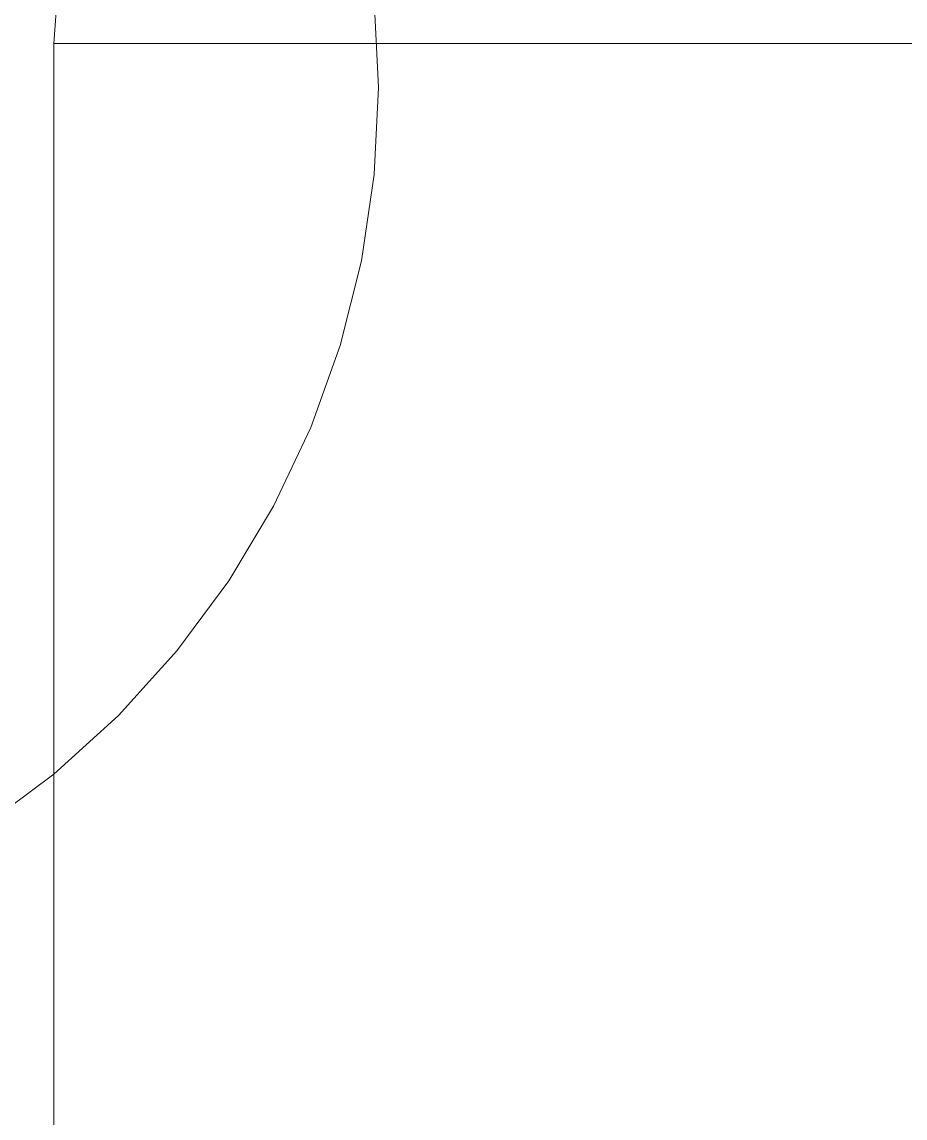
# Model space of a CAD drawing. Header units: centimetres. Extents: x -214 to 137, y -175 to 4.
# Drawn here: x -47.927 to -47.206, y -93.437 to -92.542 of the extents above; entities that cross this region are included whole.
import ezdxf

# ---------------------------------------------------------------- set-up
doc = ezdxf.new("R2010")
doc.units = ezdxf.units.CM
doc.header["$MEASUREMENT"] = 0
doc.layers.add('layer 1', color=7, linetype='Continuous')

msp = doc.modelspace()

# ---------------------------------------------------------------- linework, layer by layer
at = {"layer": 'layer 1', "color": 1, "lineweight": 9}
for points in [[(-47.88551, -92.34316), (-47.88551, -92.34316), (-47.90123, -92.55913), (-47.90123, -92.55913)], [(-47.88551, -92.34316), (-47.88551, -92.34316), (-47.90123, -92.55913), (-47.90123, -92.55913)], [(-47.88551, -92.34316), (-47.88551, -92.34316), (-47.90123, -92.55913), (-47.90123, -92.55913)], [(-47.88551, -92.34316), (-47.88551, -92.34316), (-47.90123, -92.55913), (-47.90123, -92.55913)], [(-47.88551, -92.34316), (-47.88551, -92.34316), (-47.90123, -92.55913), (-47.90123, -92.55913)], [(-47.88551, -92.34316), (-47.88551, -92.34316), (-47.90123, -92.55913), (-47.90123, -92.55913)], [(-47.88551, -92.34316), (-47.88551, -92.34316), (-47.90123, -92.55913), (-47.90123, -92.55913)], [(-47.88551, -92.34316), (-47.88551, -92.34316), (-47.90123, -92.55913), (-47.90123, -92.55913)], [(-47.88551, -92.34316), (-47.88551, -92.34316), (-47.90123, -92.55913), (-47.90123, -92.55913)], [(-47.88551, -92.34316), (-47.88551, -92.34316), (-47.90123, -92.55913), (-47.90123, -92.55913)], [(-47.88551, -92.34316), (-47.88551, -92.34316), (-47.90123, -92.55913), (-47.90123, -92.55913)], [(-47.88551, -92.34316), (-47.88551, -92.34316), (-47.90123, -92.55913), (-47.90123, -92.55913)], [(-47.88551, -92.34316), (-47.88551, -92.34316), (-47.90123, -92.55913), (-47.90123, -92.55913)], [(-47.88551, -92.34316), (-47.88551, -92.34316), (-47.90123, -92.55913), (-47.90123, -92.55913)], [(-47.88551, -92.34316), (-47.88551, -92.34316), (-47.90123, -92.55913), (-47.90123, -92.55913)], [(-47.88551, -92.34316), (-47.88551, -92.34316), (-47.90123, -92.55913), (-47.90123, -92.55913)], [(-47.88551, -92.34316), (-47.88551, -92.34316), (-47.90123, -92.55913), (-47.90123, -92.55913)], [(-47.88551, -92.34316), (-47.88551, -92.34316), (-47.90123, -92.55913), (-47.90123, -92.55913)], [(-47.88551, -92.34316), (-47.88551, -92.34316), (-47.90123, -92.55913), (-47.90123, -92.55913)], [(-47.88551, -92.34316), (-47.88551, -92.34316), (-47.90123, -92.55913), (-47.90123, -92.55913)], [(-47.88551, -92.34316), (-47.88551, -92.34316), (-47.90123, -92.55913), (-47.90123, -92.55913)], [(-47.88551, -92.34316), (-47.88551, -92.34316), (-47.90123, -92.55913), (-47.90123, -92.55913)], [(-47.88551, -92.34316), (-47.88551, -92.34316), (-47.90123, -92.55913), (-47.90123, -92.55913)], [(-47.88551, -92.34316), (-47.88551, -92.34316), (-47.90123, -92.55913), (-47.90123, -92.55913)], [(-47.88551, -92.34316), (-47.88551, -92.34316), (-47.90123, -92.55913), (-47.90123, -92.55913)], [(-47.6361, -92.59518), (-47.6361, -92.59518), (-47.63959, -92.5241), (-47.63959, -92.5241)], [(-47.6361, -92.59518), (-47.6361, -92.59518), (-47.63959, -92.5241), (-47.63959, -92.5241)], [(-47.6361, -92.59518), (-47.6361, -92.59518), (-47.63959, -92.5241), (-47.63959, -92.5241)], [(-47.6361, -92.59518), (-47.6361, -92.59518), (-47.63959, -92.5241), (-47.63959, -92.5241)], [(-47.6361, -92.59518), (-47.6361, -92.59518), (-47.63959, -92.5241), (-47.63959, -92.5241)], [(-47.6361, -92.59518), (-47.6361, -92.59518), (-47.63959, -92.5241), (-47.63959, -92.5241)], [(-47.6361, -92.59518), (-47.6361, -92.59518), (-47.63959, -92.5241), (-47.63959, -92.5241)], [(-47.6361, -92.59518), (-47.6361, -92.59518), (-47.63959, -92.5241), (-47.63959, -92.5241)], [(-47.6361, -92.59518), (-47.6361, -92.59518), (-47.63959, -92.5241), (-47.63959, -92.5241)], [(-47.6361, -92.59518), (-47.6361, -92.59518), (-47.63959, -92.5241), (-47.63959, -92.5241)], [(-47.6361, -92.59518), (-47.6361, -92.59518), (-47.63959, -92.5241), (-47.63959, -92.5241)], [(-47.6361, -92.59518), (-47.6361, -92.59518), (-47.63959, -92.5241), (-47.63959, -92.5241)], [(-47.6361, -92.59518), (-47.6361, -92.59518), (-47.63959, -92.5241), (-47.63959, -92.5241)], [(-47.6361, -92.59518), (-47.6361, -92.59518), (-47.63959, -92.5241), (-47.63959, -92.5241)], [(-47.6361, -92.59518), (-47.6361, -92.59518), (-47.63959, -92.5241), (-47.63959, -92.5241)], [(-47.6361, -92.59518), (-47.6361, -92.59518), (-47.63959, -92.5241), (-47.63959, -92.5241)], [(-47.6361, -92.59518), (-47.6361, -92.59518), (-47.63959, -92.5241), (-47.63959, -92.5241)], [(-47.6361, -92.59518), (-47.6361, -92.59518), (-47.63959, -92.5241), (-47.63959, -92.5241)], [(-47.6361, -92.59518), (-47.6361, -92.59518), (-47.63959, -92.5241), (-47.63959, -92.5241)], [(-47.6361, -92.59518), (-47.6361, -92.59518), (-47.63959, -92.5241), (-47.63959, -92.5241)], [(-47.6361, -92.59518), (-47.6361, -92.59518), (-47.63959, -92.5241), (-47.63959, -92.5241)], [(-47.6361, -92.59518), (-47.6361, -92.59518), (-47.63959, -92.5241), (-47.63959, -92.5241)], [(-47.6361, -92.59518), (-47.6361, -92.59518), (-47.63959, -92.5241), (-47.63959, -92.5241)], [(-47.6361, -92.59518), (-47.6361, -92.59518), (-47.63959, -92.5241), (-47.63959, -92.5241)], [(-47.6361, -92.59518), (-47.6361, -92.59518), (-47.63959, -92.5241), (-47.63959, -92.5241)], [(-47.90123, -92.55913), (-47.90123, -92.55913), (-47.90123, -93.62112), (-47.90123, -93.62112)], [(-47.19169, -92.55913), (-47.19169, -92.55913), (-47.90123, -92.55913), (-47.90123, -92.55913)], [(-47.90123, -92.55913), (-47.90123, -92.55913), (-47.90123, -93.62112), (-47.90123, -93.62112)], [(-47.19169, -92.55913), (-47.19169, -92.55913), (-47.90123, -92.55913), (-47.90123, -92.55913)], [(-47.90123, -92.55913), (-47.90123, -92.55913), (-47.90123, -93.62112), (-47.90123, -93.62112)], [(-47.19169, -92.55913), (-47.19169, -92.55913), (-47.90123, -92.55913), (-47.90123, -92.55913)], [(-47.90123, -92.55913), (-47.90123, -92.55913), (-47.90123, -93.62112), (-47.90123, -93.62112)], [(-47.19169, -92.55913), (-47.19169, -92.55913), (-47.90123, -92.55913), (-47.90123, -92.55913)], [(-47.90123, -92.55913), (-47.90123, -92.55913), (-47.90123, -93.62112), (-47.90123, -93.62112)], [(-47.19169, -92.55913), (-47.19169, -92.55913), (-47.90123, -92.55913), (-47.90123, -92.55913)], [(-47.90123, -92.55913), (-47.90123, -92.55913), (-47.90123, -93.62112), (-47.90123, -93.62112)], [(-47.19169, -92.55913), (-47.19169, -92.55913), (-47.90123, -92.55913), (-47.90123, -92.55913)], [(-47.90123, -92.55913), (-47.90123, -92.55913), (-47.90123, -93.62112), (-47.90123, -93.62112)], [(-47.19169, -92.55913), (-47.19169, -92.55913), (-47.90123, -92.55913), (-47.90123, -92.55913)], [(-47.90123, -92.55913), (-47.90123, -92.55913), (-47.90123, -93.62112), (-47.90123, -93.62112)], [(-47.19169, -92.55913), (-47.19169, -92.55913), (-47.90123, -92.55913), (-47.90123, -92.55913)], [(-47.90123, -92.55913), (-47.90123, -92.55913), (-47.90123, -93.62112), (-47.90123, -93.62112)], [(-47.19169, -92.55913), (-47.19169, -92.55913), (-47.90123, -92.55913), (-47.90123, -92.55913)], [(-47.90123, -92.55913), (-47.90123, -92.55913), (-47.90123, -93.62112), (-47.90123, -93.62112)], [(-47.19169, -92.55913), (-47.19169, -92.55913), (-47.90123, -92.55913), (-47.90123, -92.55913)], [(-47.90123, -92.55913), (-47.90123, -92.55913), (-47.90123, -93.62112), (-47.90123, -93.62112)], [(-47.19169, -92.55913), (-47.19169, -92.55913), (-47.90123, -92.55913), (-47.90123, -92.55913)], [(-47.90123, -92.55913), (-47.90123, -92.55913), (-47.90123, -93.62112), (-47.90123, -93.62112)], [(-47.19169, -92.55913), (-47.19169, -92.55913), (-47.90123, -92.55913), (-47.90123, -92.55913)], [(-47.90123, -92.55913), (-47.90123, -92.55913), (-47.90123, -93.62112), (-47.90123, -93.62112)], [(-47.19169, -92.55913), (-47.19169, -92.55913), (-47.90123, -92.55913), (-47.90123, -92.55913)], [(-47.90123, -92.55913), (-47.90123, -92.55913), (-47.90123, -93.62112), (-47.90123, -93.62112)], [(-47.19169, -92.55913), (-47.19169, -92.55913), (-47.90123, -92.55913), (-47.90123, -92.55913)], [(-47.90123, -92.55913), (-47.90123, -92.55913), (-47.90123, -93.62112), (-47.90123, -93.62112)], [(-47.19169, -92.55913), (-47.19169, -92.55913), (-47.90123, -92.55913), (-47.90123, -92.55913)], [(-47.90123, -92.55913), (-47.90123, -92.55913), (-47.90123, -93.62112), (-47.90123, -93.62112)], [(-47.19169, -92.55913), (-47.19169, -92.55913), (-47.90123, -92.55913), (-47.90123, -92.55913)], [(-47.90123, -92.55913), (-47.90123, -92.55913), (-47.90123, -93.62112), (-47.90123, -93.62112)], [(-47.19169, -92.55913), (-47.19169, -92.55913), (-47.90123, -92.55913), (-47.90123, -92.55913)], [(-47.90123, -92.55913), (-47.90123, -92.55913), (-47.90123, -93.62112), (-47.90123, -93.62112)], [(-47.19169, -92.55913), (-47.19169, -92.55913), (-47.90123, -92.55913), (-47.90123, -92.55913)], [(-47.90123, -92.55913), (-47.90123, -92.55913), (-47.90123, -93.62112), (-47.90123, -93.62112)], [(-47.19169, -92.55913), (-47.19169, -92.55913), (-47.90123, -92.55913), (-47.90123, -92.55913)], [(-47.90123, -92.55913), (-47.90123, -92.55913), (-47.90123, -93.62112), (-47.90123, -93.62112)], [(-47.19169, -92.55913), (-47.19169, -92.55913), (-47.90123, -92.55913), (-47.90123, -92.55913)], [(-47.90123, -92.55913), (-47.90123, -92.55913), (-47.90123, -93.62112), (-47.90123, -93.62112)], [(-47.19169, -92.55913), (-47.19169, -92.55913), (-47.90123, -92.55913), (-47.90123, -92.55913)], [(-47.90123, -92.55913), (-47.90123, -92.55913), (-47.90123, -93.62112), (-47.90123, -93.62112)], [(-47.19169, -92.55913), (-47.19169, -92.55913), (-47.90123, -92.55913), (-47.90123, -92.55913)], [(-47.90123, -92.55913), (-47.90123, -92.55913), (-47.90123, -93.62112), (-47.90123, -93.62112)], [(-47.19169, -92.55913), (-47.19169, -92.55913), (-47.90123, -92.55913), (-47.90123, -92.55913)], [(-47.90123, -92.55913), (-47.90123, -92.55913), (-47.90123, -93.62112), (-47.90123, -93.62112)], [(-47.19169, -92.55913), (-47.19169, -92.55913), (-47.90123, -92.55913), (-47.90123, -92.55913)], [(-47.90123, -92.55913), (-47.90123, -92.55913), (-47.90123, -93.62112), (-47.90123, -93.62112)], [(-47.19169, -92.55913), (-47.19169, -92.55913), (-47.90123, -92.55913), (-47.90123, -92.55913)], [(-47.63959, -92.66626), (-47.63959, -92.66626), (-47.6361, -92.59518), (-47.6361, -92.59518)], [(-47.63959, -92.66626), (-47.63959, -92.66626), (-47.6361, -92.59518), (-47.6361, -92.59518)], [(-47.63959, -92.66626), (-47.63959, -92.66626), (-47.6361, -92.59518), (-47.6361, -92.59518)], [(-47.63959, -92.66626), (-47.63959, -92.66626), (-47.6361, -92.59518), (-47.6361, -92.59518)], [(-47.63959, -92.66626), (-47.63959, -92.66626), (-47.6361, -92.59518), (-47.6361, -92.59518)], [(-47.63959, -92.66626), (-47.63959, -92.66626), (-47.6361, -92.59518), (-47.6361, -92.59518)], [(-47.63959, -92.66626), (-47.63959, -92.66626), (-47.6361, -92.59518), (-47.6361, -92.59518)], [(-47.63959, -92.66626), (-47.63959, -92.66626), (-47.6361, -92.59518), (-47.6361, -92.59518)], [(-47.63959, -92.66626), (-47.63959, -92.66626), (-47.6361, -92.59518), (-47.6361, -92.59518)], [(-47.63959, -92.66626), (-47.63959, -92.66626), (-47.6361, -92.59518), (-47.6361, -92.59518)], [(-47.63959, -92.66626), (-47.63959, -92.66626), (-47.6361, -92.59518), (-47.6361, -92.59518)], [(-47.63959, -92.66626), (-47.63959, -92.66626), (-47.6361, -92.59518), (-47.6361, -92.59518)], [(-47.63959, -92.66626), (-47.63959, -92.66626), (-47.6361, -92.59518), (-47.6361, -92.59518)], [(-47.63959, -92.66626), (-47.63959, -92.66626), (-47.6361, -92.59518), (-47.6361, -92.59518)], [(-47.63959, -92.66626), (-47.63959, -92.66626), (-47.6361, -92.59518), (-47.6361, -92.59518)], [(-47.63959, -92.66626), (-47.63959, -92.66626), (-47.6361, -92.59518), (-47.6361, -92.59518)], [(-47.63959, -92.66626), (-47.63959, -92.66626), (-47.6361, -92.59518), (-47.6361, -92.59518)], [(-47.63959, -92.66626), (-47.63959, -92.66626), (-47.6361, -92.59518), (-47.6361, -92.59518)], [(-47.63959, -92.66626), (-47.63959, -92.66626), (-47.6361, -92.59518), (-47.6361, -92.59518)], [(-47.63959, -92.66626), (-47.63959, -92.66626), (-47.6361, -92.59518), (-47.6361, -92.59518)], [(-47.63959, -92.66626), (-47.63959, -92.66626), (-47.6361, -92.59518), (-47.6361, -92.59518)], [(-47.63959, -92.66626), (-47.63959, -92.66626), (-47.6361, -92.59518), (-47.6361, -92.59518)], [(-47.63959, -92.66626), (-47.63959, -92.66626), (-47.6361, -92.59518), (-47.6361, -92.59518)], [(-47.63959, -92.66626), (-47.63959, -92.66626), (-47.6361, -92.59518), (-47.6361, -92.59518)], [(-47.63959, -92.66626), (-47.63959, -92.66626), (-47.6361, -92.59518), (-47.6361, -92.59518)], [(-47.65003, -92.73665), (-47.65003, -92.73665), (-47.63959, -92.66626), (-47.63959, -92.66626)], [(-47.65003, -92.73665), (-47.65003, -92.73665), (-47.63959, -92.66626), (-47.63959, -92.66626)], [(-47.65003, -92.73665), (-47.65003, -92.73665), (-47.63959, -92.66626), (-47.63959, -92.66626)], [(-47.65003, -92.73665), (-47.65003, -92.73665), (-47.63959, -92.66626), (-47.63959, -92.66626)], [(-47.65003, -92.73665), (-47.65003, -92.73665), (-47.63959, -92.66626), (-47.63959, -92.66626)], [(-47.65003, -92.73665), (-47.65003, -92.73665), (-47.63959, -92.66626), (-47.63959, -92.66626)], [(-47.65003, -92.73665), (-47.65003, -92.73665), (-47.63959, -92.66626), (-47.63959, -92.66626)], [(-47.65003, -92.73665), (-47.65003, -92.73665), (-47.63959, -92.66626), (-47.63959, -92.66626)], [(-47.65003, -92.73665), (-47.65003, -92.73665), (-47.63959, -92.66626), (-47.63959, -92.66626)], [(-47.65003, -92.73665), (-47.65003, -92.73665), (-47.63959, -92.66626), (-47.63959, -92.66626)], [(-47.65003, -92.73665), (-47.65003, -92.73665), (-47.63959, -92.66626), (-47.63959, -92.66626)], [(-47.65003, -92.73665), (-47.65003, -92.73665), (-47.63959, -92.66626), (-47.63959, -92.66626)], [(-47.65003, -92.73665), (-47.65003, -92.73665), (-47.63959, -92.66626), (-47.63959, -92.66626)], [(-47.65003, -92.73665), (-47.65003, -92.73665), (-47.63959, -92.66626), (-47.63959, -92.66626)], [(-47.65003, -92.73665), (-47.65003, -92.73665), (-47.63959, -92.66626), (-47.63959, -92.66626)], [(-47.65003, -92.73665), (-47.65003, -92.73665), (-47.63959, -92.66626), (-47.63959, -92.66626)], [(-47.65003, -92.73665), (-47.65003, -92.73665), (-47.63959, -92.66626), (-47.63959, -92.66626)], [(-47.65003, -92.73665), (-47.65003, -92.73665), (-47.63959, -92.66626), (-47.63959, -92.66626)], [(-47.65003, -92.73665), (-47.65003, -92.73665), (-47.63959, -92.66626), (-47.63959, -92.66626)], [(-47.65003, -92.73665), (-47.65003, -92.73665), (-47.63959, -92.66626), (-47.63959, -92.66626)], [(-47.65003, -92.73665), (-47.65003, -92.73665), (-47.63959, -92.66626), (-47.63959, -92.66626)], [(-47.65003, -92.73665), (-47.65003, -92.73665), (-47.63959, -92.66626), (-47.63959, -92.66626)], [(-47.65003, -92.73665), (-47.65003, -92.73665), (-47.63959, -92.66626), (-47.63959, -92.66626)], [(-47.65003, -92.73665), (-47.65003, -92.73665), (-47.63959, -92.66626), (-47.63959, -92.66626)], [(-47.65003, -92.73665), (-47.65003, -92.73665), (-47.63959, -92.66626), (-47.63959, -92.66626)], [(-47.66733, -92.80568), (-47.66733, -92.80568), (-47.65003, -92.73665), (-47.65003, -92.73665)], [(-47.66733, -92.80568), (-47.66733, -92.80568), (-47.65003, -92.73665), (-47.65003, -92.73665)], [(-47.66733, -92.80568), (-47.66733, -92.80568), (-47.65003, -92.73665), (-47.65003, -92.73665)], [(-47.66733, -92.80568), (-47.66733, -92.80568), (-47.65003, -92.73665), (-47.65003, -92.73665)], [(-47.66733, -92.80568), (-47.66733, -92.80568), (-47.65003, -92.73665), (-47.65003, -92.73665)], [(-47.66733, -92.80568), (-47.66733, -92.80568), (-47.65003, -92.73665), (-47.65003, -92.73665)], [(-47.66733, -92.80568), (-47.66733, -92.80568), (-47.65003, -92.73665), (-47.65003, -92.73665)], [(-47.66733, -92.80568), (-47.66733, -92.80568), (-47.65003, -92.73665), (-47.65003, -92.73665)], [(-47.66733, -92.80568), (-47.66733, -92.80568), (-47.65003, -92.73665), (-47.65003, -92.73665)], [(-47.66733, -92.80568), (-47.66733, -92.80568), (-47.65003, -92.73665), (-47.65003, -92.73665)], [(-47.66733, -92.80568), (-47.66733, -92.80568), (-47.65003, -92.73665), (-47.65003, -92.73665)], [(-47.66733, -92.80568), (-47.66733, -92.80568), (-47.65003, -92.73665), (-47.65003, -92.73665)], [(-47.66733, -92.80568), (-47.66733, -92.80568), (-47.65003, -92.73665), (-47.65003, -92.73665)], [(-47.66733, -92.80568), (-47.66733, -92.80568), (-47.65003, -92.73665), (-47.65003, -92.73665)], [(-47.66733, -92.80568), (-47.66733, -92.80568), (-47.65003, -92.73665), (-47.65003, -92.73665)], [(-47.66733, -92.80568), (-47.66733, -92.80568), (-47.65003, -92.73665), (-47.65003, -92.73665)], [(-47.66733, -92.80568), (-47.66733, -92.80568), (-47.65003, -92.73665), (-47.65003, -92.73665)], [(-47.66733, -92.80568), (-47.66733, -92.80568), (-47.65003, -92.73665), (-47.65003, -92.73665)], [(-47.66733, -92.80568), (-47.66733, -92.80568), (-47.65003, -92.73665), (-47.65003, -92.73665)], [(-47.66733, -92.80568), (-47.66733, -92.80568), (-47.65003, -92.73665), (-47.65003, -92.73665)], [(-47.66733, -92.80568), (-47.66733, -92.80568), (-47.65003, -92.73665), (-47.65003, -92.73665)], [(-47.66733, -92.80568), (-47.66733, -92.80568), (-47.65003, -92.73665), (-47.65003, -92.73665)], [(-47.66733, -92.80568), (-47.66733, -92.80568), (-47.65003, -92.73665), (-47.65003, -92.73665)], [(-47.66733, -92.80568), (-47.66733, -92.80568), (-47.65003, -92.73665), (-47.65003, -92.73665)], [(-47.66733, -92.80568), (-47.66733, -92.80568), (-47.65003, -92.73665), (-47.65003, -92.73665)], [(-47.6913, -92.87268), (-47.6913, -92.87268), (-47.66733, -92.80568), (-47.66733, -92.80568)], [(-47.6913, -92.87268), (-47.6913, -92.87268), (-47.66733, -92.80568), (-47.66733, -92.80568)], [(-47.6913, -92.87268), (-47.6913, -92.87268), (-47.66733, -92.80568), (-47.66733, -92.80568)], [(-47.6913, -92.87268), (-47.6913, -92.87268), (-47.66733, -92.80568), (-47.66733, -92.80568)], [(-47.6913, -92.87268), (-47.6913, -92.87268), (-47.66733, -92.80568), (-47.66733, -92.80568)], [(-47.6913, -92.87268), (-47.6913, -92.87268), (-47.66733, -92.80568), (-47.66733, -92.80568)], [(-47.6913, -92.87268), (-47.6913, -92.87268), (-47.66733, -92.80568), (-47.66733, -92.80568)], [(-47.6913, -92.87268), (-47.6913, -92.87268), (-47.66733, -92.80568), (-47.66733, -92.80568)], [(-47.6913, -92.87268), (-47.6913, -92.87268), (-47.66733, -92.80568), (-47.66733, -92.80568)], [(-47.6913, -92.87268), (-47.6913, -92.87268), (-47.66733, -92.80568), (-47.66733, -92.80568)], [(-47.6913, -92.87268), (-47.6913, -92.87268), (-47.66733, -92.80568), (-47.66733, -92.80568)], [(-47.6913, -92.87268), (-47.6913, -92.87268), (-47.66733, -92.80568), (-47.66733, -92.80568)], [(-47.6913, -92.87268), (-47.6913, -92.87268), (-47.66733, -92.80568), (-47.66733, -92.80568)], [(-47.6913, -92.87268), (-47.6913, -92.87268), (-47.66733, -92.80568), (-47.66733, -92.80568)], [(-47.6913, -92.87268), (-47.6913, -92.87268), (-47.66733, -92.80568), (-47.66733, -92.80568)], [(-47.6913, -92.87268), (-47.6913, -92.87268), (-47.66733, -92.80568), (-47.66733, -92.80568)], [(-47.6913, -92.87268), (-47.6913, -92.87268), (-47.66733, -92.80568), (-47.66733, -92.80568)], [(-47.6913, -92.87268), (-47.6913, -92.87268), (-47.66733, -92.80568), (-47.66733, -92.80568)], [(-47.6913, -92.87268), (-47.6913, -92.87268), (-47.66733, -92.80568), (-47.66733, -92.80568)], [(-47.6913, -92.87268), (-47.6913, -92.87268), (-47.66733, -92.80568), (-47.66733, -92.80568)], [(-47.6913, -92.87268), (-47.6913, -92.87268), (-47.66733, -92.80568), (-47.66733, -92.80568)], [(-47.6913, -92.87268), (-47.6913, -92.87268), (-47.66733, -92.80568), (-47.66733, -92.80568)], [(-47.6913, -92.87268), (-47.6913, -92.87268), (-47.66733, -92.80568), (-47.66733, -92.80568)], [(-47.6913, -92.87268), (-47.6913, -92.87268), (-47.66733, -92.80568), (-47.66733, -92.80568)], [(-47.6913, -92.87268), (-47.6913, -92.87268), (-47.66733, -92.80568), (-47.66733, -92.80568)], [(-47.72173, -92.93701), (-47.72173, -92.93701), (-47.6913, -92.87268), (-47.6913, -92.87268)], [(-47.72173, -92.93701), (-47.72173, -92.93701), (-47.6913, -92.87268), (-47.6913, -92.87268)], [(-47.72173, -92.93701), (-47.72173, -92.93701), (-47.6913, -92.87268), (-47.6913, -92.87268)], [(-47.72173, -92.93701), (-47.72173, -92.93701), (-47.6913, -92.87268), (-47.6913, -92.87268)], [(-47.72173, -92.93701), (-47.72173, -92.93701), (-47.6913, -92.87268), (-47.6913, -92.87268)], [(-47.72173, -92.93701), (-47.72173, -92.93701), (-47.6913, -92.87268), (-47.6913, -92.87268)], [(-47.72173, -92.93701), (-47.72173, -92.93701), (-47.6913, -92.87268), (-47.6913, -92.87268)], [(-47.72173, -92.93701), (-47.72173, -92.93701), (-47.6913, -92.87268), (-47.6913, -92.87268)], [(-47.72173, -92.93701), (-47.72173, -92.93701), (-47.6913, -92.87268), (-47.6913, -92.87268)], [(-47.72173, -92.93701), (-47.72173, -92.93701), (-47.6913, -92.87268), (-47.6913, -92.87268)], [(-47.72173, -92.93701), (-47.72173, -92.93701), (-47.6913, -92.87268), (-47.6913, -92.87268)], [(-47.72173, -92.93701), (-47.72173, -92.93701), (-47.6913, -92.87268), (-47.6913, -92.87268)], [(-47.72173, -92.93701), (-47.72173, -92.93701), (-47.6913, -92.87268), (-47.6913, -92.87268)], [(-47.72173, -92.93701), (-47.72173, -92.93701), (-47.6913, -92.87268), (-47.6913, -92.87268)], [(-47.72173, -92.93701), (-47.72173, -92.93701), (-47.6913, -92.87268), (-47.6913, -92.87268)], [(-47.72173, -92.93701), (-47.72173, -92.93701), (-47.6913, -92.87268), (-47.6913, -92.87268)], [(-47.72173, -92.93701), (-47.72173, -92.93701), (-47.6913, -92.87268), (-47.6913, -92.87268)], [(-47.72173, -92.93701), (-47.72173, -92.93701), (-47.6913, -92.87268), (-47.6913, -92.87268)], [(-47.72173, -92.93701), (-47.72173, -92.93701), (-47.6913, -92.87268), (-47.6913, -92.87268)], [(-47.72173, -92.93701), (-47.72173, -92.93701), (-47.6913, -92.87268), (-47.6913, -92.87268)], [(-47.72173, -92.93701), (-47.72173, -92.93701), (-47.6913, -92.87268), (-47.6913, -92.87268)], [(-47.72173, -92.93701), (-47.72173, -92.93701), (-47.6913, -92.87268), (-47.6913, -92.87268)], [(-47.72173, -92.93701), (-47.72173, -92.93701), (-47.6913, -92.87268), (-47.6913, -92.87268)], [(-47.72173, -92.93701), (-47.72173, -92.93701), (-47.6913, -92.87268), (-47.6913, -92.87268)], [(-47.72173, -92.93701), (-47.72173, -92.93701), (-47.6913, -92.87268), (-47.6913, -92.87268)], [(-47.75831, -92.99805), (-47.75831, -92.99805), (-47.72173, -92.93701), (-47.72173, -92.93701)], [(-47.75831, -92.99805), (-47.75831, -92.99805), (-47.72173, -92.93701), (-47.72173, -92.93701)], [(-47.75831, -92.99805), (-47.75831, -92.99805), (-47.72173, -92.93701), (-47.72173, -92.93701)], [(-47.75831, -92.99805), (-47.75831, -92.99805), (-47.72173, -92.93701), (-47.72173, -92.93701)], [(-47.75831, -92.99805), (-47.75831, -92.99805), (-47.72173, -92.93701), (-47.72173, -92.93701)], [(-47.75831, -92.99805), (-47.75831, -92.99805), (-47.72173, -92.93701), (-47.72173, -92.93701)], [(-47.75831, -92.99805), (-47.75831, -92.99805), (-47.72173, -92.93701), (-47.72173, -92.93701)], [(-47.75831, -92.99805), (-47.75831, -92.99805), (-47.72173, -92.93701), (-47.72173, -92.93701)], [(-47.75831, -92.99805), (-47.75831, -92.99805), (-47.72173, -92.93701), (-47.72173, -92.93701)], [(-47.75831, -92.99805), (-47.75831, -92.99805), (-47.72173, -92.93701), (-47.72173, -92.93701)], [(-47.75831, -92.99805), (-47.75831, -92.99805), (-47.72173, -92.93701), (-47.72173, -92.93701)], [(-47.75831, -92.99805), (-47.75831, -92.99805), (-47.72173, -92.93701), (-47.72173, -92.93701)], [(-47.75831, -92.99805), (-47.75831, -92.99805), (-47.72173, -92.93701), (-47.72173, -92.93701)], [(-47.75831, -92.99805), (-47.75831, -92.99805), (-47.72173, -92.93701), (-47.72173, -92.93701)], [(-47.75831, -92.99805), (-47.75831, -92.99805), (-47.72173, -92.93701), (-47.72173, -92.93701)], [(-47.75831, -92.99805), (-47.75831, -92.99805), (-47.72173, -92.93701), (-47.72173, -92.93701)], [(-47.75831, -92.99805), (-47.75831, -92.99805), (-47.72173, -92.93701), (-47.72173, -92.93701)], [(-47.75831, -92.99805), (-47.75831, -92.99805), (-47.72173, -92.93701), (-47.72173, -92.93701)], [(-47.75831, -92.99805), (-47.75831, -92.99805), (-47.72173, -92.93701), (-47.72173, -92.93701)], [(-47.75831, -92.99805), (-47.75831, -92.99805), (-47.72173, -92.93701), (-47.72173, -92.93701)], [(-47.75831, -92.99805), (-47.75831, -92.99805), (-47.72173, -92.93701), (-47.72173, -92.93701)], [(-47.75831, -92.99805), (-47.75831, -92.99805), (-47.72173, -92.93701), (-47.72173, -92.93701)], [(-47.75831, -92.99805), (-47.75831, -92.99805), (-47.72173, -92.93701), (-47.72173, -92.93701)], [(-47.75831, -92.99805), (-47.75831, -92.99805), (-47.72173, -92.93701), (-47.72173, -92.93701)], [(-47.75831, -92.99805), (-47.75831, -92.99805), (-47.72173, -92.93701), (-47.72173, -92.93701)], [(-47.80071, -93.0552), (-47.80071, -93.0552), (-47.75831, -92.99805), (-47.75831, -92.99805)], [(-47.80071, -93.0552), (-47.80071, -93.0552), (-47.75831, -92.99805), (-47.75831, -92.99805)], [(-47.80071, -93.0552), (-47.80071, -93.0552), (-47.75831, -92.99805), (-47.75831, -92.99805)], [(-47.80071, -93.0552), (-47.80071, -93.0552), (-47.75831, -92.99805), (-47.75831, -92.99805)], [(-47.80071, -93.0552), (-47.80071, -93.0552), (-47.75831, -92.99805), (-47.75831, -92.99805)], [(-47.80071, -93.0552), (-47.80071, -93.0552), (-47.75831, -92.99805), (-47.75831, -92.99805)], [(-47.80071, -93.0552), (-47.80071, -93.0552), (-47.75831, -92.99805), (-47.75831, -92.99805)], [(-47.80071, -93.0552), (-47.80071, -93.0552), (-47.75831, -92.99805), (-47.75831, -92.99805)], [(-47.80071, -93.0552), (-47.80071, -93.0552), (-47.75831, -92.99805), (-47.75831, -92.99805)], [(-47.80071, -93.0552), (-47.80071, -93.0552), (-47.75831, -92.99805), (-47.75831, -92.99805)], [(-47.80071, -93.0552), (-47.80071, -93.0552), (-47.75831, -92.99805), (-47.75831, -92.99805)], [(-47.80071, -93.0552), (-47.80071, -93.0552), (-47.75831, -92.99805), (-47.75831, -92.99805)], [(-47.80071, -93.0552), (-47.80071, -93.0552), (-47.75831, -92.99805), (-47.75831, -92.99805)], [(-47.80071, -93.0552), (-47.80071, -93.0552), (-47.75831, -92.99805), (-47.75831, -92.99805)], [(-47.80071, -93.0552), (-47.80071, -93.0552), (-47.75831, -92.99805), (-47.75831, -92.99805)], [(-47.80071, -93.0552), (-47.80071, -93.0552), (-47.75831, -92.99805), (-47.75831, -92.99805)], [(-47.80071, -93.0552), (-47.80071, -93.0552), (-47.75831, -92.99805), (-47.75831, -92.99805)], [(-47.80071, -93.0552), (-47.80071, -93.0552), (-47.75831, -92.99805), (-47.75831, -92.99805)], [(-47.80071, -93.0552), (-47.80071, -93.0552), (-47.75831, -92.99805), (-47.75831, -92.99805)], [(-47.80071, -93.0552), (-47.80071, -93.0552), (-47.75831, -92.99805), (-47.75831, -92.99805)], [(-47.80071, -93.0552), (-47.80071, -93.0552), (-47.75831, -92.99805), (-47.75831, -92.99805)], [(-47.80071, -93.0552), (-47.80071, -93.0552), (-47.75831, -92.99805), (-47.75831, -92.99805)], [(-47.80071, -93.0552), (-47.80071, -93.0552), (-47.75831, -92.99805), (-47.75831, -92.99805)], [(-47.80071, -93.0552), (-47.80071, -93.0552), (-47.75831, -92.99805), (-47.75831, -92.99805)], [(-47.80071, -93.0552), (-47.80071, -93.0552), (-47.75831, -92.99805), (-47.75831, -92.99805)], [(-47.84849, -93.10793), (-47.84849, -93.10793), (-47.80071, -93.0552), (-47.80071, -93.0552)], [(-47.84849, -93.10793), (-47.84849, -93.10793), (-47.80071, -93.0552), (-47.80071, -93.0552)], [(-47.84849, -93.10793), (-47.84849, -93.10793), (-47.80071, -93.0552), (-47.80071, -93.0552)], [(-47.84849, -93.10793), (-47.84849, -93.10793), (-47.80071, -93.0552), (-47.80071, -93.0552)], [(-47.84849, -93.10793), (-47.84849, -93.10793), (-47.80071, -93.0552), (-47.80071, -93.0552)], [(-47.84849, -93.10793), (-47.84849, -93.10793), (-47.80071, -93.0552), (-47.80071, -93.0552)], [(-47.84849, -93.10793), (-47.84849, -93.10793), (-47.80071, -93.0552), (-47.80071, -93.0552)], [(-47.84849, -93.10793), (-47.84849, -93.10793), (-47.80071, -93.0552), (-47.80071, -93.0552)], [(-47.84849, -93.10793), (-47.84849, -93.10793), (-47.80071, -93.0552), (-47.80071, -93.0552)], [(-47.84849, -93.10793), (-47.84849, -93.10793), (-47.80071, -93.0552), (-47.80071, -93.0552)], [(-47.84849, -93.10793), (-47.84849, -93.10793), (-47.80071, -93.0552), (-47.80071, -93.0552)], [(-47.84849, -93.10793), (-47.84849, -93.10793), (-47.80071, -93.0552), (-47.80071, -93.0552)], [(-47.84849, -93.10793), (-47.84849, -93.10793), (-47.80071, -93.0552), (-47.80071, -93.0552)], [(-47.84849, -93.10793), (-47.84849, -93.10793), (-47.80071, -93.0552), (-47.80071, -93.0552)], [(-47.84849, -93.10793), (-47.84849, -93.10793), (-47.80071, -93.0552), (-47.80071, -93.0552)], [(-47.84849, -93.10793), (-47.84849, -93.10793), (-47.80071, -93.0552), (-47.80071, -93.0552)], [(-47.84849, -93.10793), (-47.84849, -93.10793), (-47.80071, -93.0552), (-47.80071, -93.0552)], [(-47.84849, -93.10793), (-47.84849, -93.10793), (-47.80071, -93.0552), (-47.80071, -93.0552)], [(-47.84849, -93.10793), (-47.84849, -93.10793), (-47.80071, -93.0552), (-47.80071, -93.0552)], [(-47.84849, -93.10793), (-47.84849, -93.10793), (-47.80071, -93.0552), (-47.80071, -93.0552)], [(-47.84849, -93.10793), (-47.84849, -93.10793), (-47.80071, -93.0552), (-47.80071, -93.0552)], [(-47.84849, -93.10793), (-47.84849, -93.10793), (-47.80071, -93.0552), (-47.80071, -93.0552)], [(-47.84849, -93.10793), (-47.84849, -93.10793), (-47.80071, -93.0552), (-47.80071, -93.0552)], [(-47.84849, -93.10793), (-47.84849, -93.10793), (-47.80071, -93.0552), (-47.80071, -93.0552)], [(-47.84849, -93.10793), (-47.84849, -93.10793), (-47.80071, -93.0552), (-47.80071, -93.0552)], [(-47.90122, -93.15572), (-47.90122, -93.15572), (-47.84849, -93.10793), (-47.84849, -93.10793)], [(-47.90122, -93.15572), (-47.90122, -93.15572), (-47.84849, -93.10793), (-47.84849, -93.10793)], [(-47.90122, -93.15572), (-47.90122, -93.15572), (-47.84849, -93.10793), (-47.84849, -93.10793)], [(-47.90122, -93.15572), (-47.90122, -93.15572), (-47.84849, -93.10793), (-47.84849, -93.10793)], [(-47.90122, -93.15572), (-47.90122, -93.15572), (-47.84849, -93.10793), (-47.84849, -93.10793)], [(-47.90122, -93.15572), (-47.90122, -93.15572), (-47.84849, -93.10793), (-47.84849, -93.10793)], [(-47.90122, -93.15572), (-47.90122, -93.15572), (-47.84849, -93.10793), (-47.84849, -93.10793)], [(-47.90122, -93.15572), (-47.90122, -93.15572), (-47.84849, -93.10793), (-47.84849, -93.10793)], [(-47.90122, -93.15572), (-47.90122, -93.15572), (-47.84849, -93.10793), (-47.84849, -93.10793)], [(-47.90122, -93.15572), (-47.90122, -93.15572), (-47.84849, -93.10793), (-47.84849, -93.10793)], [(-47.90122, -93.15572), (-47.90122, -93.15572), (-47.84849, -93.10793), (-47.84849, -93.10793)], [(-47.90122, -93.15572), (-47.90122, -93.15572), (-47.84849, -93.10793), (-47.84849, -93.10793)], [(-47.90122, -93.15572), (-47.90122, -93.15572), (-47.84849, -93.10793), (-47.84849, -93.10793)], [(-47.90122, -93.15572), (-47.90122, -93.15572), (-47.84849, -93.10793), (-47.84849, -93.10793)], [(-47.90122, -93.15572), (-47.90122, -93.15572), (-47.84849, -93.10793), (-47.84849, -93.10793)], [(-47.90122, -93.15572), (-47.90122, -93.15572), (-47.84849, -93.10793), (-47.84849, -93.10793)], [(-47.90122, -93.15572), (-47.90122, -93.15572), (-47.84849, -93.10793), (-47.84849, -93.10793)], [(-47.90122, -93.15572), (-47.90122, -93.15572), (-47.84849, -93.10793), (-47.84849, -93.10793)], [(-47.90122, -93.15572), (-47.90122, -93.15572), (-47.84849, -93.10793), (-47.84849, -93.10793)], [(-47.90122, -93.15572), (-47.90122, -93.15572), (-47.84849, -93.10793), (-47.84849, -93.10793)], [(-47.90122, -93.15572), (-47.90122, -93.15572), (-47.84849, -93.10793), (-47.84849, -93.10793)], [(-47.90122, -93.15572), (-47.90122, -93.15572), (-47.84849, -93.10793), (-47.84849, -93.10793)], [(-47.90122, -93.15572), (-47.90122, -93.15572), (-47.84849, -93.10793), (-47.84849, -93.10793)], [(-47.90122, -93.15572), (-47.90122, -93.15572), (-47.84849, -93.10793), (-47.84849, -93.10793)], [(-47.90122, -93.15572), (-47.90122, -93.15572), (-47.84849, -93.10793), (-47.84849, -93.10793)], [(-47.95838, -93.19811), (-47.95838, -93.19811), (-47.90122, -93.15572), (-47.90122, -93.15572)], [(-47.95838, -93.19811), (-47.95838, -93.19811), (-47.90122, -93.15572), (-47.90122, -93.15572)], [(-47.95838, -93.19811), (-47.95838, -93.19811), (-47.90122, -93.15572), (-47.90122, -93.15572)], [(-47.95838, -93.19811), (-47.95838, -93.19811), (-47.90122, -93.15572), (-47.90122, -93.15572)], [(-47.95838, -93.19811), (-47.95838, -93.19811), (-47.90122, -93.15572), (-47.90122, -93.15572)], [(-47.95838, -93.19811), (-47.95838, -93.19811), (-47.90122, -93.15572), (-47.90122, -93.15572)], [(-47.95838, -93.19811), (-47.95838, -93.19811), (-47.90122, -93.15572), (-47.90122, -93.15572)], [(-47.95838, -93.19811), (-47.95838, -93.19811), (-47.90122, -93.15572), (-47.90122, -93.15572)], [(-47.95838, -93.19811), (-47.95838, -93.19811), (-47.90122, -93.15572), (-47.90122, -93.15572)], [(-47.95838, -93.19811), (-47.95838, -93.19811), (-47.90122, -93.15572), (-47.90122, -93.15572)], [(-47.95838, -93.19811), (-47.95838, -93.19811), (-47.90122, -93.15572), (-47.90122, -93.15572)], [(-47.95838, -93.19811), (-47.95838, -93.19811), (-47.90122, -93.15572), (-47.90122, -93.15572)], [(-47.95838, -93.19811), (-47.95838, -93.19811), (-47.90122, -93.15572), (-47.90122, -93.15572)], [(-47.95838, -93.19811), (-47.95838, -93.19811), (-47.90122, -93.15572), (-47.90122, -93.15572)], [(-47.95838, -93.19811), (-47.95838, -93.19811), (-47.90122, -93.15572), (-47.90122, -93.15572)], [(-47.95838, -93.19811), (-47.95838, -93.19811), (-47.90122, -93.15572), (-47.90122, -93.15572)], [(-47.95838, -93.19811), (-47.95838, -93.19811), (-47.90122, -93.15572), (-47.90122, -93.15572)], [(-47.95838, -93.19811), (-47.95838, -93.19811), (-47.90122, -93.15572), (-47.90122, -93.15572)], [(-47.95838, -93.19811), (-47.95838, -93.19811), (-47.90122, -93.15572), (-47.90122, -93.15572)], [(-47.95838, -93.19811), (-47.95838, -93.19811), (-47.90122, -93.15572), (-47.90122, -93.15572)], [(-47.95838, -93.19811), (-47.95838, -93.19811), (-47.90122, -93.15572), (-47.90122, -93.15572)], [(-47.95838, -93.19811), (-47.95838, -93.19811), (-47.90122, -93.15572), (-47.90122, -93.15572)], [(-47.95838, -93.19811), (-47.95838, -93.19811), (-47.90122, -93.15572), (-47.90122, -93.15572)], [(-47.95838, -93.19811), (-47.95838, -93.19811), (-47.90122, -93.15572), (-47.90122, -93.15572)], [(-47.95838, -93.19811), (-47.95838, -93.19811), (-47.90122, -93.15572), (-47.90122, -93.15572)]]:
    msp.add_open_spline(points, degree=3, dxfattribs=at)

doc.saveas('drawing.dxf')
